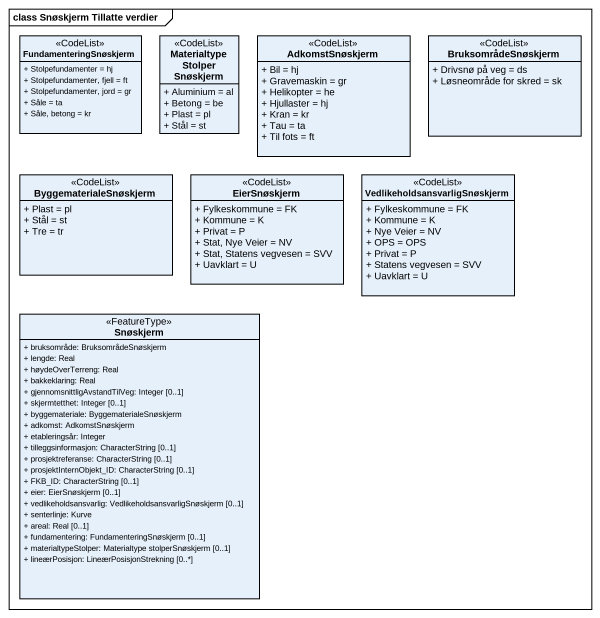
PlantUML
@startuml
mainframe class Snøskjerm Tillatte verdier
hide circle
hide empty members
skinparam classAttributeIconSize 0
class FundamenteringSnøskjerm <<CodeList>> {
  + Stolpefundamenter = hj
  + Stolpefundamenter, fjell = ft
  + Stolpefundamenter, jord = gr
  + Såle = ta
  + Såle, betong = kr
}
class MaterialtypeStolperSnøskjerm <<CodeList>> {
  + Aluminium = al
  + Betong = be
  + Plast = pl
  + Stål = st
}
class AdkomstSnøskjerm <<CodeList>> {
  + Bil = hj
  + Gravemaskin = gr
  + Helikopter = he
  + Hjullaster = hj
  + Kran = kr
  + Tau = ta
  + Til fots = ft
}
class BruksområdeSnøskjerm <<CodeList>> {
  + Drivsnø på veg = ds
  + Løsneområde for skred = sk
}
class ByggematerialeSnøskjerm <<CodeList>> {
  + Plast = pl
  + Stål = st
  + Tre = tr
}
class EierSnøskjerm <<CodeList>> {
  + Fylkeskommune = FK
  + Kommune = K
  + Privat = P
  + Stat, Nye Veier = NV
  + Stat, Statens vegvesen = SVV
  + Uavklart = U
}
class "VedlikeholdsansvarligSnøskjerm" as VedlikeholdsansvarligSnøskje <<CodeList>> {
  + Fylkeskommune = FK
  + Kommune = K
  + Nye Veier = NV
  + OPS = OPS
  + Privat = P
  + Statens vegvesen = SVV
  + Uavklart = U
}
class Snøskjerm <<FeatureType>> {
  + bruksområde: BruksområdeSnøskjerm
  + lengde: Real
  + høydeOverTerreng: Real
  + bakkeklaring: Real
  + gjennomsnittligAvstandTilVeg: Integer [0..1]
  + skjermtetthet: Integer [0..1]
  + byggemateriale: ByggematerialeSnøskjerm
  + adkomst: AdkomstSnøskjerm
  + etableringsår: Integer
  + tilleggsinformasjon: CharacterString [0..1]
  + prosjektreferanse: CharacterString [0..1]
  + prosjektInternObjekt_ID: CharacterString [0..1]
  + FKB_ID: CharacterString [0..1]
  + eier: EierSnøskjerm [0..1]
  + vedlikeholdsansvarlig: VedlikeholdsansvarligSnøskjerm [0..1]
  + senterlinje: Kurve
  + areal: Real [0..1]
  + fundamentering: FundamenteringSnøskjerm [0..1]
  + materialtypeStolper: Materialtype stolperSnøskjerm [0..1]
  + lineærPosisjon: LineærPosisjonStrekning [0..*]
}
@enduml
